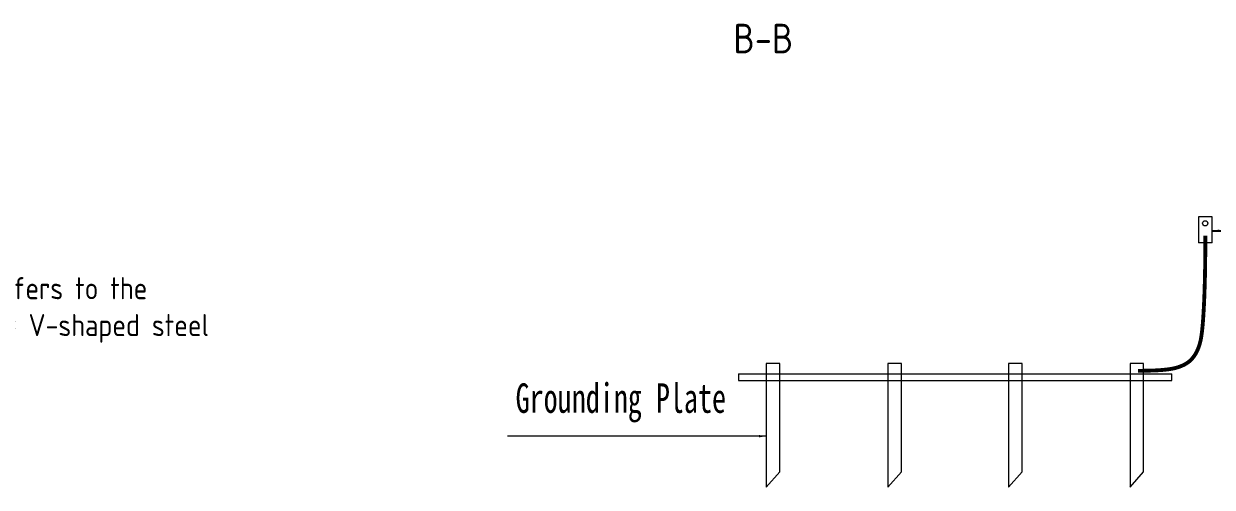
# Model space of a CAD drawing. Header units: millimetres. Extents: x 0 to 87554, y -20854 to 20404.
# Drawn here: x 75263 to 83331, y -12018 to -8873 of the extents above; entities that cross this region are included whole.
import ezdxf

# ---------------------------------------------------------------- set-up
doc = ezdxf.new("R2010")
doc.units = ezdxf.units.MM
doc.layers.get('0').update_dxf_attribs({"lineweight": 15})
doc.styles.add('GB', font='gbenor.shx', dxfattribs={"bigfont": 'gbcbig.shx'})
doc.styles.get("Standard").update_dxf_attribs({"font": 'isocp.shx', "width": 0.707, "bigfont": 'hztxt.shx'})
doc.styles.add('汉字', font='simsun.ttc', dxfattribs={"width": 0.7})
doc.dimstyles.new('ISO-25', dxfattribs={"dimscale": 20, "dimtxt": 2.5, "dimasz": 2.5, "dimexe": 1.25, "dimexo": 0.625, "dimtad": 1, "dimtxsty": 'Standard', "dimcen": 2.5, "dimdle": 5, "dimadec": 0, "dimazin": 0, "dimtfac": 1, "dimtmove": 0, "dimatfit": 3, "dimfxl": 1, "dimarcsym": 0})

msp = doc.modelspace()

# ---------------------------------------------------------------- linework, layer by layer
for p, q in [((83238.966, -10183.211), (83238.966, -10358.733)), ((83330.656, -10183.211), (83238.966, -10183.211)), ((83330.656, -10358.733), (83330.656, -10183.211)), ((83330.656, -10358.733), (83238.966, -10358.733)), ((80304.041, -11179.301), (80304.041, -12018.119)), ((80395.731, -11179.301), (80304.041, -11179.301)), ((80395.731, -11914.262), (80395.731, -11179.301)), ((81129.253, -11179.301), (81129.253, -12018.119)), ((81220.943, -11179.301), (81129.253, -11179.301)), ((81220.943, -11914.262), (81220.943, -11179.301)), ((81948.353, -11179.301), (81948.353, -12018.119)), ((82040.043, -11179.301), (81948.353, -11179.301)), ((82040.043, -11914.262), (82040.043, -11179.301)), ((82773.565, -11179.301), (82773.565, -12018.119)), ((82865.255, -11179.301), (82773.565, -11179.301)), ((82865.255, -11914.262), (82865.255, -11179.301)), ((80115.381, -11249.281), (83056.138, -11249.281)), ((80115.381, -11249.281), (80115.381, -11294.781)), ((80115.381, -11294.781), (83056.138, -11294.781)), ((83056.138, -11294.781), (83056.138, -11249.281)), ((80304.041, -12018.119), (80395.731, -11914.262)), ((81129.253, -12018.119), (81220.943, -11914.262)), ((81948.353, -12018.119), (82040.043, -11914.262)), ((82773.565, -12018.119), (82865.255, -11914.262))]:
    msp.add_line(p, q)
at = {"const_width": 26}
msp.add_lwpolyline([(83284.811, -10310.465), (83284.488, -10408.276), (83283.568, -10497.888), (83282.125, -10579.529), (83280.235, -10653.424), (83277.971, -10719.798), (83275.408, -10778.879), (83272.619, -10830.891), (83269.681, -10876.06), (83266.65, -10914.699), (83263.518, -10947.463), (83260.261, -10975.094), (83256.853, -10998.332), (83253.27, -11017.919), (83249.487, -11034.596), (83245.479, -11049.105), (83241.221, -11062.187), (83236.691, -11074.466), (83231.869, -11086.093), (83226.738, -11097.103), (83221.281, -11107.531), (83215.481, -11117.409), (83209.321, -11126.774), (83202.784, -11135.659), (83195.852, -11144.098), (83188.487, -11152.124), (83180.565, -11159.765), (83171.94, -11167.045), (83162.466, -11173.991), (83151.996, -11180.629), (83140.387, -11186.984), (83127.491, -11193.082), (83113.163, -11198.949), (83097.058, -11204.585), (83078.037, -11209.895), (83054.761, -11214.757), (83025.89, -11219.05), (82990.087, -11222.654), (82946.012, -11225.448), (82892.327, -11227.31), (82827.693, -11228.119)], dxfattribs=at)
msp.add_circle((83283.664, -10226.992), 17.562)

# ---------------------------------------------------------------- texts
at = {"color": 2, "insert": (80487.291, -9073.004), "char_height": 200, "attachment_point": 9, "style": 'GB'}
msp.add_mtext('B-B', dxfattribs=at)
at = {"color": 34, "lineweight": 15, "insert": (72929.361, -11038.025), "char_height": 150, "width": 3750.56491, "attachment_point": 7, "style": 'GB'}
msp.add_mtext('The double dotted frame refers to the central line of pre-bury 10# V-shaped steel', dxfattribs=at)
at = {"color": 3, "insert": (80030.631, -11313.256), "char_height": 200, "attachment_point": 3, "style": '汉字'}
msp.add_mtext('Grounding Plate', dxfattribs=at)

# ---------------------------------------------------------------- leaders
msp.add_leader([(83330.656, -10277.546), (85335.167, -10277.546)], dimstyle='ISO-25', override={"dimtad": 0})
at = {"path_type": 1}
msp.add_leader([(80304.041, -11671.823), (78546.585, -11671.823)], dimstyle='ISO-25', override={"dimgap": 5, "dimtad": 0}, dxfattribs=at)

doc.saveas('drawing.dxf')
